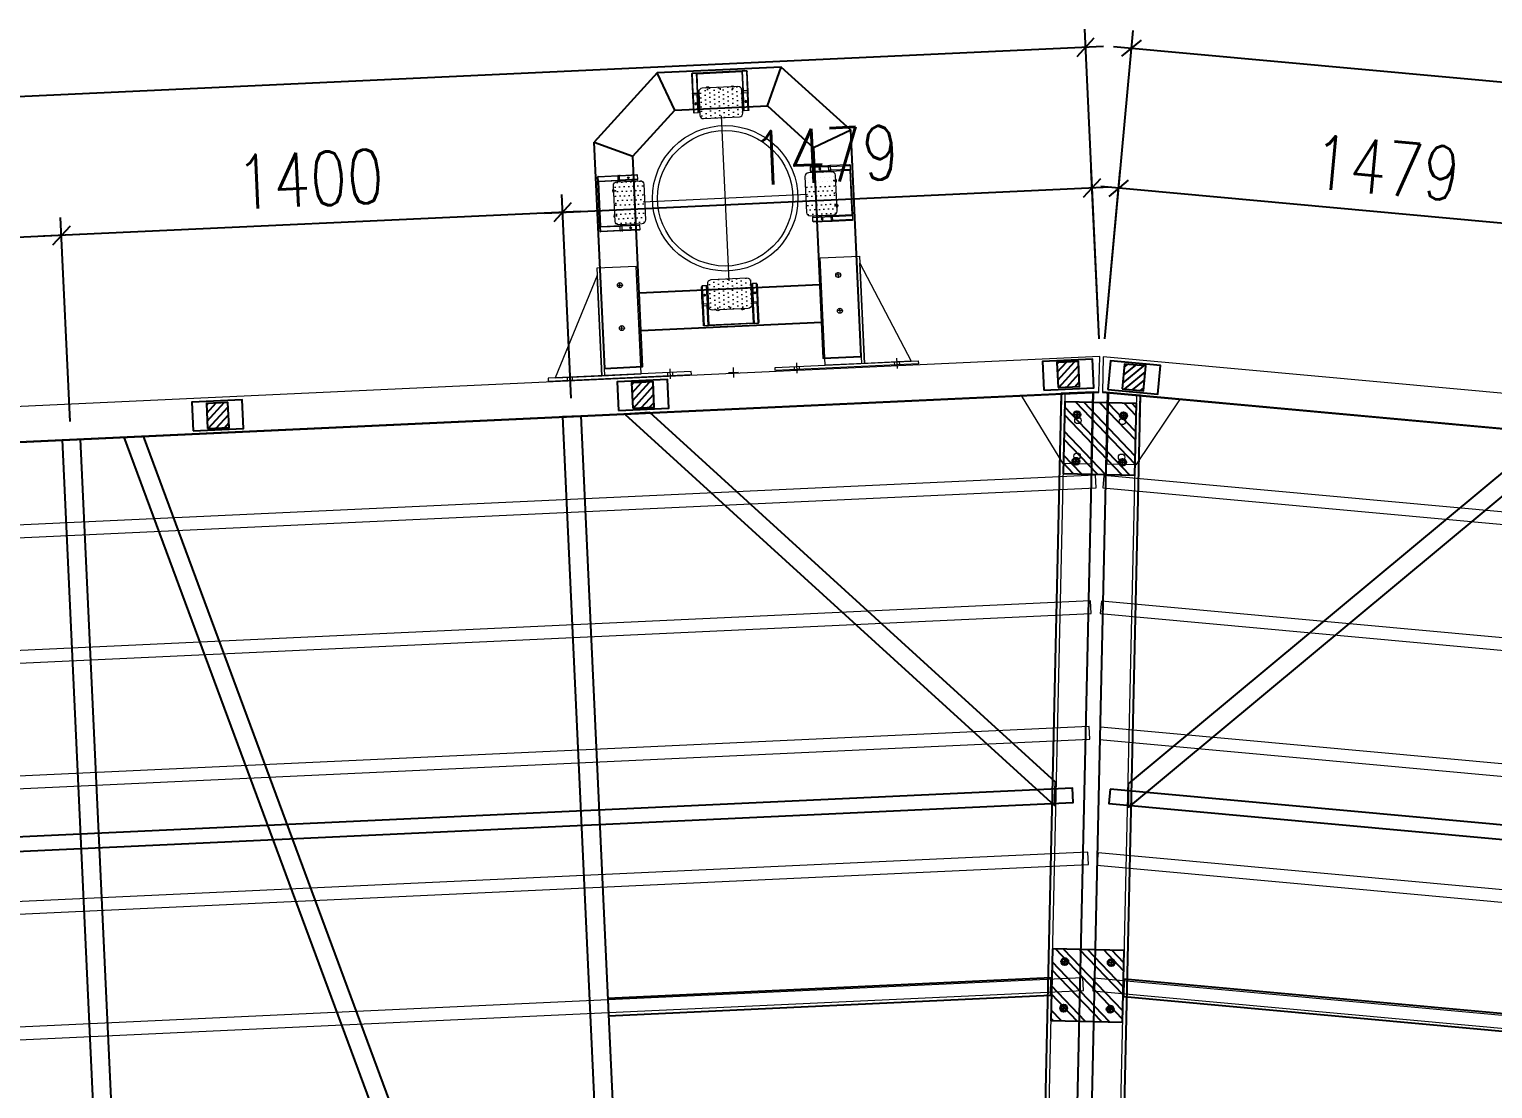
# Model space of a CAD drawing. Extents: x 8238 to 123366, y -35216 to 128109.
# Drawn here: x 58182 to 62265, y 101137 to 104094 of the extents above; entities that cross this region are included whole.
import ezdxf

# ---------------------------------------------------------------- set-up
doc = ezdxf.new("R2010")
doc.units = 0
doc.header["$LTSCALE"] = 1000
doc.header["$MEASUREMENT"] = 0
for name, pattern in [('CENTER', [2, 1.25, -0.25, 0.25, -0.25]), ('DASHED', [0.75, 0.5, -0.25]), ('HIDDEN', [0.375, 0.25, -0.125])]:
    doc.linetypes.add(name, pattern=pattern)
for name, color, linetype in [('主框型材', 4, 'Continuous'), ('卡槽', 242, 'Continuous'), ('标注', 9, 'Continuous'), ('栏杆基座', 214, 'Continuous'), ('栏杆柱', 6, 'Continuous'), ('连接端梁', 130, 'Continuous'), ('铝横梁', 220, 'Continuous')]:
    doc.layers.add(name, color=color, linetype=linetype)
for name, color, linetype, lineweight in [('加强板', 140, 'Continuous', 18), ('导框型材', 2, 'Continuous', 18), ('虚线', 8, 'Continuous', 0), ('轮子座', 7, 'Continuous', 9), ('铝主梁', 3, 'Continuous', 9), ('铝龙骨', 7, 'Continuous', 9)]:
    doc.layers.add(name, color=color, linetype=linetype, lineweight=lineweight)
doc.styles.add('HZTXT', font='txtw.shx', dxfattribs={"width": 0.8, "bigfont": 'hztxtw.shx'})
doc.dimstyles.new('DIM-50', dxfattribs={"dimscale": 50, "dimtxt": 3, "dimasz": 1, "dimexe": 1, "dimexo": 1, "dimgap": 1, "dimtad": 1, "dimdec": 1, "dimdsep": 46, "dimtxsty": 'HZTXT', "dimblk": 'OBLIQUE', "dimblk1": 'ARCHTICK', "dimblk2": 'OBLIQUE', "dimcen": 0, "dimdle": 1, "dimclrd": 9, "dimclre": 9, "dimclrt": 2, "dimadec": 1, "dimazin": 0, "dimtfac": 1, "dimtdec": 1, "dimtix": 1, "dimtmove": 2, "dimatfit": 3, "dimldrblk": 'OBLIQUE', "dimfxl": 15, "dimtolj": 1, "dimtzin": 0, "dimarcsym": 1})
pattern_1 = [(0, (1212.185, -561.11), (6.35, 12.7), [0, -12.7])]

# ---------------------------------------------------------------- blocks, each defined once
blk = doc.blocks.new('_Oblique')
at = {"color": 0, "linetype": 'ByBlock', "lineweight": -2}
blk.add_line((-0.5, -0.5), (0.5, 0.5), dxfattribs=at)
blk = doc.blocks.new('*D65')
at = {"layer": 'Defpoints', "color": 0, "transparency": 16777216}
for p in [(54683.7, 72099.8), (54683.7, 71529.9), (56083.7, 71529.9)]:
    blk.add_point(p, dxfattribs=at)
at = {"layer": '标注', "color": 9, "lineweight": -2, "transparency": 16777216}
for p, q in [((54683.7, 71579.9), (54683.7, 72149.8)), ((56083.7, 71579.9), (56083.7, 72149.8)), ((56133.7, 72099.8), (54633.7, 72099.8))]:
    blk.add_line(p, q, dxfattribs=at)
at = {"layer": '标注', "color": 9, "lineweight": -2, "transparency": 16777216, "xscale": 50, "yscale": 50, "zscale": 50, "rotation": 180}
blk.add_blockref('_Oblique', (54683.7, 72099.8), dxfattribs=at)
at = {"layer": '标注', "color": 9, "lineweight": -2, "transparency": 16777216, "xscale": 50, "yscale": 50, "zscale": 50}
blk.add_blockref('_Oblique', (56083.7, 72099.8), dxfattribs=at)
at = {"layer": '标注', "color": 2, "transparency": 16777216, "insert": (55383.7, 72224.8), "char_height": 150, "attachment_point": 5, "style": 'HZTXT'}
blk.add_mtext('\\A1;1400', dxfattribs=at)
blk = doc.blocks.new('_ArchTick')
at = {"color": 0, "linetype": 'ByBlock', "const_width": 0.4}
blk.add_lwpolyline([(-0.5, -0.5), (0.5, 0.5)], dxfattribs=at)
blk = doc.blocks.new('*D66')
at = {"layer": 'Defpoints', "color": 0, "transparency": 16777216}
for p in [(53283.7, 72099.8), (53283.7, 71529.9), (54683.7, 71529.9)]:
    blk.add_point(p, dxfattribs=at)
at = {"layer": '标注', "color": 9, "lineweight": -2, "transparency": 16777216}
for p, q in [((53283.7, 71579.9), (53283.7, 72149.8)), ((54683.7, 71579.9), (54683.7, 72149.8)), ((54733.7, 72099.8), (53233.7, 72099.8))]:
    blk.add_line(p, q, dxfattribs=at)
at = {"layer": '标注', "color": 9, "lineweight": -2, "transparency": 16777216, "xscale": 50, "yscale": 50, "zscale": 50, "rotation": 180}
blk.add_blockref('_Oblique', (53283.7, 72099.8), dxfattribs=at)
at = {"layer": '标注', "color": 9, "lineweight": -2, "transparency": 16777216, "xscale": 50, "yscale": 50, "zscale": 50}
blk.add_blockref('_Oblique', (54683.7, 72099.8), dxfattribs=at)
at = {"layer": '标注', "color": 2, "transparency": 16777216, "insert": (53983.7, 72224.8), "char_height": 150, "attachment_point": 5, "style": 'HZTXT'}
blk.add_mtext('\\A1;1400', dxfattribs=at)
blk = doc.blocks.new('*D67')
at = {"layer": 'Defpoints', "color": 0, "transparency": 16777216}
for p in [(57562.7, 72492.5), (49004.7, 71627.9), (57562.7, 71627.9)]:
    blk.add_point(p, dxfattribs=at)
at = {"layer": '标注', "color": 9, "lineweight": -2, "transparency": 16777216}
for p, q in [((49004.7, 71677.9), (49004.7, 72542.5)), ((57562.7, 71677.9), (57562.7, 72542.5)), ((48954.7, 72492.5), (57612.7, 72492.5))]:
    blk.add_line(p, q, dxfattribs=at)
at = {"layer": '标注', "color": 9, "lineweight": -2, "transparency": 16777216, "xscale": 50, "yscale": 50, "zscale": 50, "rotation": 180}
blk.add_blockref('_Oblique', (49004.7, 72492.5), dxfattribs=at)
at = {"layer": '标注', "color": 9, "lineweight": -2, "transparency": 16777216, "xscale": 50, "yscale": 50, "zscale": 50}
blk.add_blockref('_Oblique', (57562.7, 72492.5), dxfattribs=at)
at = {"layer": '标注', "color": 2, "transparency": 16777216, "insert": (53283.7, 72617.5), "char_height": 150, "attachment_point": 5, "style": 'HZTXT'}
blk.add_mtext('\\A1;8558', dxfattribs=at)
blk = doc.blocks.new('*D68')
at = {"layer": 'Defpoints', "color": 0, "transparency": 16777216}
for p in [(57562.7, 72099.8), (57562.7, 71627.9), (56083.7, 71529.9)]:
    blk.add_point(p, dxfattribs=at)
at = {"layer": '标注', "color": 9, "lineweight": -2, "transparency": 16777216}
for p, q in [((56083.7, 71579.9), (56083.7, 72149.8)), ((57562.7, 71677.9), (57562.7, 72149.8)), ((56033.7, 72099.8), (57612.7, 72099.8))]:
    blk.add_line(p, q, dxfattribs=at)
at = {"layer": '标注', "color": 9, "lineweight": -2, "transparency": 16777216, "xscale": 50, "yscale": 50, "zscale": 50, "rotation": 180}
blk.add_blockref('_Oblique', (56083.7, 72099.8), dxfattribs=at)
at = {"layer": '标注', "color": 9, "lineweight": -2, "transparency": 16777216, "xscale": 50, "yscale": 50, "zscale": 50}
blk.add_blockref('_Oblique', (57562.7, 72099.8), dxfattribs=at)
at = {"layer": '标注', "color": 2, "transparency": 16777216, "insert": (56823.2, 72224.8), "char_height": 150, "attachment_point": 5, "style": 'HZTXT'}
blk.add_mtext('\\A1;1479', dxfattribs=at)
blk = doc.blocks.new('*D71')
at = {"layer": 'Defpoints', "color": 0, "transparency": 16777216}
for p in [(49004.7, 72099.8), (49004.7, 71627.9), (50483.7, 71529.9)]:
    blk.add_point(p, dxfattribs=at)
at = {"layer": '标注', "color": 9, "lineweight": -2, "transparency": 16777216}
for p, q in [((49004.7, 71677.9), (49004.7, 72149.8)), ((50483.7, 71579.9), (50483.7, 72149.8)), ((50533.7, 72099.8), (48954.7, 72099.8))]:
    blk.add_line(p, q, dxfattribs=at)
at = {"layer": '标注', "color": 9, "lineweight": -2, "transparency": 16777216, "xscale": 50, "yscale": 50, "zscale": 50, "rotation": 180}
blk.add_blockref('_Oblique', (49004.7, 72099.8), dxfattribs=at)
at = {"layer": '标注', "color": 9, "lineweight": -2, "transparency": 16777216, "xscale": 50, "yscale": 50, "zscale": 50}
blk.add_blockref('_Oblique', (50483.7, 72099.8), dxfattribs=at)
at = {"layer": '标注', "color": 2, "transparency": 16777216, "insert": (49744.2, 72224.8), "char_height": 150, "attachment_point": 5, "style": 'HZTXT'}
blk.add_mtext('\\A1;1479', dxfattribs=at)
blk = doc.blocks.new('橡胶块200x200x60')
h = blk.add_hatch()
h.set_pattern_fill('ANSI32', color=256, scale=10)
h.set_pattern_definition([(45, (0, 0), (-33.67596, 33.67596), []), (45, (22.45, 0), (-33.67596, 33.67596), [])])
h.paths.add_polyline_path([(25487.9, 88551.2), (25687.9, 88551.2), (25687.9, 88751.2), (25487.9, 88751.2)])
blk.add_lwpolyline([(25487.9, 88551.2), (25687.9, 88551.2), (25687.9, 88751.2), (25487.9, 88751.2)], close=True)
for points in [[(25512.9, 88716.2), (25532.9, 88716.2)], [(25522.9, 88726.2), (25522.9, 88706.2)], [(25662.9, 88716.2), (25642.9, 88716.2)], [(25652.9, 88726.2), (25652.9, 88706.2)], [(25512.9, 88586.2), (25532.9, 88586.2)], [(25522.9, 88576.2), (25522.9, 88596.2)], [(25662.9, 88586.2), (25642.9, 88586.2)], [(25652.9, 88576.2), (25652.9, 88596.2)]]:
    blk.add_lwpolyline(points)
for centre, radius in [((25522.9, 88716.2), 10), ((25522.9, 88716.2), 8), ((25652.9, 88716.2), 10), ((25652.9, 88716.2), 8), ((25522.9, 88586.2), 10), ((25522.9, 88586.2), 8), ((25652.9, 88586.2), 10), ((25652.9, 88586.2), 8)]:
    blk.add_circle(centre, radius)
blk = doc.blocks.new('*U906')
h = blk.add_hatch()
h.set_pattern_fill('DOTS', color=256, scale=8)
h.set_pattern_definition(pattern_1)
h.paths.add_polyline_path([(64, 50, 0.4142135624), (54, 60), (-11, 60, 0.4142135624), (-21, 50), (-21, -50, 0.4142135624), (-11, -60), (54, -60, 0.4142135624), (64, -50)])
at = {"layer": '导框型材', "color": 0, "linetype": 'Continuous'}
for p, q in [((-64, 63.508929), (-64, 75.5)), ((-64, 75.5), (-63.389317, 75.5)), ((-64, -63.50893), (-64, 63.508929)), ((-7.891644, 75.5), (-63.389317, 75.5)), ((-63.389317, 75.5), (-63.389317, 64.5)), ((-63.389317, 64.5), (-7.891644, 64.5)), ((-62, 77.5), (-6.502327, 77.5)), ((-62, 62.5), (-62, -62.5)), ((-6.502327, 62.5), (-62, 62.5)), ((-2.965328, 75.5), (-7.891644, 75.5)), ((-7.891644, 75.5), (-7.891644, 64.5)), ((-7.891644, 64.5), (-2.965328, 64.5)), ((-6.502327, 77.5), (-1.08338, 77.5)), ((-1.08338, 62.5), (-6.502327, 62.5)), ((47.5, 75.5), (-2.965328, 75.5)), ((-2.965328, 64.5), (-2.965328, 75.5)), ((47.5, 64.5), (-2.965328, 64.5)), ((-1.08338, 77.5), (45.5, 77.5)), ((45.5, 62.5), (-1.08338, 62.5)), ((31, 62.498484), (31, 60)), ((47.5, 64.5), (47.5, 75.5)), ((-64, -63.78066), (-64, -63.500287)), ((-64, -75.5), (-64, -63.78066)), ((-64, -75.5), (-63.389317, -75.5)), ((-63.389317, -64.5), (-63.389317, -75.5)), ((-7.891644, -64.5), (-63.389317, -64.5)), ((-63.389317, -75.5), (-7.891644, -75.5)), ((-62, -62.5), (-6.502327, -62.5)), ((-6.502327, -77.5), (-62, -77.5)), ((-2.965328, -64.5), (-7.891644, -64.5)), ((-7.891644, -75.5), (-7.891644, -64.5)), ((-7.891644, -75.5), (-2.965328, -75.5)), ((-6.502327, -62.5), (-1.08338, -62.5)), ((-1.08338, -77.5), (-6.502327, -77.5)), ((47.5, -64.5), (-2.965328, -64.5)), ((-2.965328, -64.5), (-2.965328, -75.5)), ((47.5, -75.5), (-2.965328, -75.5)), ((-1.08338, -62.5), (45.5, -62.5)), ((45.5, -77.5), (-1.08338, -77.5)), ((31, -60), (31, -62.498484)), ((47.5, -75.5), (47.5, -64.5))]:
    blk.add_line(p, q, dxfattribs=at)
at = {"layer": '导框型材', "color": 1, "linetype": 'CENTER', "ltscale": 0.1}
for p, q in [((18.75, 70), (24.25, 70)), ((21.5, 67.25), (21.5, 72.75)), ((18.75, -70), (24.25, -70)), ((21.5, -72.75), (21.5, -67.25))]:
    blk.add_line(p, q, dxfattribs=at)
at = {"layer": '导框型材', "color": 1, "linetype": 'CENTER', "ltscale": 0.28}
for p, q in [((-18.5, 35), (-14.5, 35)), ((-16.5, 37), (-16.5, 33)), ((-18.5, -35), (-14.5, -35)), ((-16.5, -37), (-16.5, -33))]:
    blk.add_line(p, q, dxfattribs=at)
at = {"layer": '导框型材', "color": 1, "linetype": 'CENTER', "ltscale": 0.404352}
for p, q in [((-18.5, 0), (-14.5, 0)), ((-16.5, -2), (-16.5, 2))]:
    blk.add_line(p, q, dxfattribs=at)
at = {"layer": '导框型材', "color": 0}
blk.add_lwpolyline([(-11, 60), (54, 60, -0.4142135624), (64, 50), (64, -50, -0.4142135624), (54, -60), (-11, -60, -0.4142135624), (-21, -50), (-21, 50, -0.4142135624)], format="xyb", close=True, dxfattribs=at)
for centre in [(21.5, 70), (21.5, -70)]:
    blk.add_circle(centre, 2.5, dxfattribs=at)
at = {"layer": '导框型材', "color": 0, "linetype": 'Continuous', "extrusion": (0, 0, -1)}
for centre, start, end in [((62, 75.5), 0, 90), ((62, 64.5), 270, 0), ((62, -64.5), 0, 90), ((62, -75.5), 270, 0)]:
    blk.add_arc(centre, 2, start, end, dxfattribs=at)
at = {"layer": '导框型材', "color": 0, "linetype": 'Continuous'}
for centre, radius, start, end in [((45.5, 75.5), 2, 0, 90), ((45.5, 64.5), 2, 270, 0), ((-16.5, -35), 7, 130.005200884, 229.994799116), ((45.5, -64.5), 2, 0, 90), ((45.5, -75.5), 2, 270, 0)]:
    blk.add_arc(centre, radius, start, end, dxfattribs=at)
at = {"layer": '导框型材', "color": 0, "linetype": 'Continuous', "extrusion": (1.22461e-16, 0, -1)}
blk.add_arc((16.5, 35), 7, 310.005200884, 49.994799116, dxfattribs=at)
at = {"layer": '导框型材', "color": 0, "linetype": 'Continuous'}
for centre, major_axis, ratio, start_param, end_param in [((-62, 75.5), (0, 2), 0.694658, 0, 1.5707963268), ((-6.502327, 75.5), (0, -2), 0.694658, 3.1415926536, 4.7123889804), ((-6.502327, 64.5), (0, 2), 0.694658, 1.5707963268, 3.1415926536), ((-1.08338, 75.5), (0, -2), 0.940974, 3.1415926536, 4.7123889804), ((-1.08338, 64.5), (0, 2), 0.940974, 1.5707963268, 3.1415926536), ((-62, -75.5), (0, 2), 0.694658, 1.5707963268, 3.1415926536), ((-6.502327, -64.5), (0, 2), 0.694658, 0, 1.5707963268), ((-6.502327, -75.5), (0, 2), 0.694658, 1.5707963268, 3.1415926536), ((-1.08338, -64.5), (0, 2), 0.940974, 0, 1.5707963268), ((-1.08338, -75.5), (0, 2), 0.940974, 1.5707963268, 3.1415926536)]:
    blk.add_ellipse(centre, major_axis=major_axis, ratio=ratio, start_param=start_param, end_param=end_param, dxfattribs=at)
at = {"layer": '导框型材', "color": 0, "linetype": 'Continuous', "extrusion": (0, 0, -1)}
for centre, start_param, end_param in [((-62, 64.5), 0, 1.5707963268), ((-62, -64.5), 1.5707963268, 3.1415926536)]:
    blk.add_ellipse(centre, major_axis=(0, -2), ratio=0.694658, start_param=start_param, end_param=end_param, dxfattribs=at)
blk = doc.blocks.new('*U902')
at = {"layer": '轮子座', "color": 0, "linetype": 'ByBlock', "lineweight": -2, "transparency": 16777216}
blk.add_blockref('*U906', (0, 0), dxfattribs=at)
blk = doc.blocks.new('*U903')
h = blk.add_hatch()
h.set_pattern_fill('DOTS', color=256, scale=8)
h.set_pattern_definition(pattern_1)
h.paths.add_polyline_path([(64, 50, 0.4142135624), (54, 60), (-11, 60, 0.4142135624), (-21, 50), (-21, -50, 0.4142135624), (-11, -60), (54, -60, 0.4142135624), (64, -50)])
at = {"layer": '导框型材', "color": 0, "linetype": 'Continuous'}
for p, q in [((-64, 63.508929), (-64, 75.5)), ((-64, 75.5), (-63.389317, 75.5)), ((-64, -63.50893), (-64, 63.508929)), ((-7.891644, 75.5), (-63.389317, 75.5)), ((-63.389317, 75.5), (-63.389317, 64.5)), ((-63.389317, 64.5), (-7.891644, 64.5)), ((-62, 77.5), (-6.502327, 77.5)), ((-62, 62.5), (-62, -62.5)), ((-6.502327, 62.5), (-62, 62.5)), ((-2.965328, 75.5), (-7.891644, 75.5)), ((-7.891644, 75.5), (-7.891644, 64.5)), ((-7.891644, 64.5), (-2.965328, 64.5)), ((-6.502327, 77.5), (-1.08338, 77.5)), ((-1.08338, 62.5), (-6.502327, 62.5)), ((47.5, 75.5), (-2.965328, 75.5)), ((-2.965328, 64.5), (-2.965328, 75.5)), ((47.5, 64.5), (-2.965328, 64.5)), ((-1.08338, 77.5), (45.5, 77.5)), ((45.5, 62.5), (-1.08338, 62.5)), ((31, 62.498484), (31, 60)), ((47.5, 64.5), (47.5, 75.5)), ((-64, -63.78066), (-64, -63.500287)), ((-64, -75.5), (-64, -63.78066)), ((-64, -75.5), (-63.389317, -75.5)), ((-63.389317, -64.5), (-63.389317, -75.5)), ((-7.891644, -64.5), (-63.389317, -64.5)), ((-63.389317, -75.5), (-7.891644, -75.5)), ((-62, -62.5), (-6.502327, -62.5)), ((-6.502327, -77.5), (-62, -77.5)), ((-2.965328, -64.5), (-7.891644, -64.5)), ((-7.891644, -75.5), (-7.891644, -64.5)), ((-7.891644, -75.5), (-2.965328, -75.5)), ((-6.502327, -62.5), (-1.08338, -62.5)), ((-1.08338, -77.5), (-6.502327, -77.5)), ((47.5, -64.5), (-2.965328, -64.5)), ((-2.965328, -64.5), (-2.965328, -75.5)), ((47.5, -75.5), (-2.965328, -75.5)), ((-1.08338, -62.5), (45.5, -62.5)), ((45.5, -77.5), (-1.08338, -77.5)), ((31, -60), (31, -62.498484)), ((47.5, -75.5), (47.5, -64.5))]:
    blk.add_line(p, q, dxfattribs=at)
at = {"layer": '导框型材', "color": 1, "linetype": 'CENTER', "ltscale": 0.1}
for p, q in [((18.75, 70), (24.25, 70)), ((21.5, 67.25), (21.5, 72.75)), ((18.75, -70), (24.25, -70)), ((21.5, -72.75), (21.5, -67.25))]:
    blk.add_line(p, q, dxfattribs=at)
at = {"layer": '导框型材', "color": 1, "linetype": 'CENTER', "ltscale": 0.28}
for p, q in [((-18.5, 35), (-14.5, 35)), ((-16.5, 37), (-16.5, 33)), ((-18.5, -35), (-14.5, -35)), ((-16.5, -37), (-16.5, -33))]:
    blk.add_line(p, q, dxfattribs=at)
at = {"layer": '导框型材', "color": 1, "linetype": 'CENTER', "ltscale": 0.404352}
for p, q in [((-18.5, 0), (-14.5, 0)), ((-16.5, -2), (-16.5, 2))]:
    blk.add_line(p, q, dxfattribs=at)
at = {"layer": '导框型材', "color": 0}
blk.add_lwpolyline([(-11, 60), (54, 60, -0.4142135624), (64, 50), (64, -50, -0.4142135624), (54, -60), (-11, -60, -0.4142135624), (-21, -50), (-21, 50, -0.4142135624)], format="xyb", close=True, dxfattribs=at)
for centre in [(21.5, 70), (21.5, -70)]:
    blk.add_circle(centre, 2.5, dxfattribs=at)
at = {"layer": '导框型材', "color": 0, "linetype": 'Continuous', "extrusion": (0, 0, -1)}
for centre, start, end in [((62, 75.5), 0, 90), ((62, 64.5), 270, 0), ((62, -64.5), 0, 90), ((62, -75.5), 270, 0)]:
    blk.add_arc(centre, 2, start, end, dxfattribs=at)
at = {"layer": '导框型材', "color": 0, "linetype": 'Continuous'}
for centre, radius, start, end in [((45.5, 75.5), 2, 0, 90), ((45.5, 64.5), 2, 270, 0), ((-16.5, -35), 7, 130.005200884, 229.994799116), ((45.5, -64.5), 2, 0, 90), ((45.5, -75.5), 2, 270, 0)]:
    blk.add_arc(centre, radius, start, end, dxfattribs=at)
at = {"layer": '导框型材', "color": 0, "linetype": 'Continuous', "extrusion": (1.22461e-16, 0, -1)}
blk.add_arc((16.5, 35), 7, 310.005200884, 49.994799116, dxfattribs=at)
at = {"layer": '导框型材', "color": 0, "linetype": 'Continuous'}
for centre, major_axis, ratio, start_param, end_param in [((-62, 75.5), (0, 2), 0.694658, 0, 1.5707963268), ((-6.502327, 75.5), (0, -2), 0.694658, 3.1415926536, 4.7123889804), ((-6.502327, 64.5), (0, 2), 0.694658, 1.5707963268, 3.1415926536), ((-1.08338, 75.5), (0, -2), 0.940974, 3.1415926536, 4.7123889804), ((-1.08338, 64.5), (0, 2), 0.940974, 1.5707963268, 3.1415926536), ((-62, -75.5), (0, 2), 0.694658, 1.5707963268, 3.1415926536), ((-6.502327, -64.5), (0, 2), 0.694658, 0, 1.5707963268), ((-6.502327, -75.5), (0, 2), 0.694658, 1.5707963268, 3.1415926536), ((-1.08338, -64.5), (0, 2), 0.940974, 0, 1.5707963268), ((-1.08338, -75.5), (0, 2), 0.940974, 1.5707963268, 3.1415926536)]:
    blk.add_ellipse(centre, major_axis=major_axis, ratio=ratio, start_param=start_param, end_param=end_param, dxfattribs=at)
at = {"layer": '导框型材', "color": 0, "linetype": 'Continuous', "extrusion": (0, 0, -1)}
for centre, start_param, end_param in [((-62, 64.5), 0, 1.5707963268), ((-62, -64.5), 1.5707963268, 3.1415926536)]:
    blk.add_ellipse(centre, major_axis=(0, -2), ratio=0.694658, start_param=start_param, end_param=end_param, dxfattribs=at)
blk = doc.blocks.new('*U904')
at = {"layer": '轮子座', "color": 0, "linetype": 'ByBlock', "lineweight": -2, "transparency": 16777216}
blk.add_blockref('*U903', (0, 0), dxfattribs=at)
blk = doc.blocks.new('*U905')
h = blk.add_hatch()
h.set_pattern_fill('DOTS', color=256, scale=8)
h.set_pattern_definition(pattern_1)
h.paths.add_polyline_path([(64, 50, 0.4142135624), (54, 60), (-11, 60, 0.4142135624), (-21, 50), (-21, -50, 0.4142135624), (-11, -60), (54, -60, 0.4142135624), (64, -50)])
at = {"layer": '导框型材', "color": 0, "linetype": 'Continuous'}
for p, q in [((-64, 63.508929), (-64, 75.5)), ((-64, 75.5), (-63.389317, 75.5)), ((-64, -63.50893), (-64, 63.508929)), ((-7.891644, 75.5), (-63.389317, 75.5)), ((-63.389317, 75.5), (-63.389317, 64.5)), ((-63.389317, 64.5), (-7.891644, 64.5)), ((-62, 77.5), (-6.502327, 77.5)), ((-62, 62.5), (-62, -62.5)), ((-6.502327, 62.5), (-62, 62.5)), ((-2.965328, 75.5), (-7.891644, 75.5)), ((-7.891644, 75.5), (-7.891644, 64.5)), ((-7.891644, 64.5), (-2.965328, 64.5)), ((-6.502327, 77.5), (-1.08338, 77.5)), ((-1.08338, 62.5), (-6.502327, 62.5)), ((47.5, 75.5), (-2.965328, 75.5)), ((-2.965328, 64.5), (-2.965328, 75.5)), ((47.5, 64.5), (-2.965328, 64.5)), ((-1.08338, 77.5), (45.5, 77.5)), ((45.5, 62.5), (-1.08338, 62.5)), ((31, 62.498484), (31, 60)), ((47.5, 64.5), (47.5, 75.5)), ((-64, -63.78066), (-64, -63.500287)), ((-64, -75.5), (-64, -63.78066)), ((-64, -75.5), (-63.389317, -75.5)), ((-63.389317, -64.5), (-63.389317, -75.5)), ((-7.891644, -64.5), (-63.389317, -64.5)), ((-63.389317, -75.5), (-7.891644, -75.5)), ((-62, -62.5), (-6.502327, -62.5)), ((-6.502327, -77.5), (-62, -77.5)), ((-2.965328, -64.5), (-7.891644, -64.5)), ((-7.891644, -75.5), (-7.891644, -64.5)), ((-7.891644, -75.5), (-2.965328, -75.5)), ((-6.502327, -62.5), (-1.08338, -62.5)), ((-1.08338, -77.5), (-6.502327, -77.5)), ((47.5, -64.5), (-2.965328, -64.5)), ((-2.965328, -64.5), (-2.965328, -75.5)), ((47.5, -75.5), (-2.965328, -75.5)), ((-1.08338, -62.5), (45.5, -62.5)), ((45.5, -77.5), (-1.08338, -77.5)), ((31, -60), (31, -62.498484)), ((47.5, -75.5), (47.5, -64.5))]:
    blk.add_line(p, q, dxfattribs=at)
at = {"layer": '导框型材', "color": 1, "linetype": 'CENTER', "ltscale": 0.1}
for p, q in [((18.75, 70), (24.25, 70)), ((21.5, 67.25), (21.5, 72.75)), ((18.75, -70), (24.25, -70)), ((21.5, -72.75), (21.5, -67.25))]:
    blk.add_line(p, q, dxfattribs=at)
at = {"layer": '导框型材', "color": 1, "linetype": 'CENTER', "ltscale": 0.28}
for p, q in [((-18.5, 35), (-14.5, 35)), ((-16.5, 37), (-16.5, 33)), ((-18.5, -35), (-14.5, -35)), ((-16.5, -37), (-16.5, -33))]:
    blk.add_line(p, q, dxfattribs=at)
at = {"layer": '导框型材', "color": 1, "linetype": 'CENTER', "ltscale": 0.404352}
for p, q in [((-18.5, 0), (-14.5, 0)), ((-16.5, -2), (-16.5, 2))]:
    blk.add_line(p, q, dxfattribs=at)
at = {"layer": '导框型材', "color": 0}
blk.add_lwpolyline([(-11, 60), (54, 60, -0.4142135624), (64, 50), (64, -50, -0.4142135624), (54, -60), (-11, -60, -0.4142135624), (-21, -50), (-21, 50, -0.4142135624)], format="xyb", close=True, dxfattribs=at)
for centre in [(21.5, 70), (21.5, -70)]:
    blk.add_circle(centre, 2.5, dxfattribs=at)
at = {"layer": '导框型材', "color": 0, "linetype": 'Continuous', "extrusion": (0, 0, -1)}
for centre, start, end in [((62, 75.5), 0, 90), ((62, 64.5), 270, 0), ((62, -64.5), 0, 90), ((62, -75.5), 270, 0)]:
    blk.add_arc(centre, 2, start, end, dxfattribs=at)
at = {"layer": '导框型材', "color": 0, "linetype": 'Continuous'}
for centre, radius, start, end in [((45.5, 75.5), 2, 0, 90), ((45.5, 64.5), 2, 270, 0), ((-16.5, -35), 7, 130.005200884, 229.994799116), ((45.5, -64.5), 2, 0, 90), ((45.5, -75.5), 2, 270, 0)]:
    blk.add_arc(centre, radius, start, end, dxfattribs=at)
at = {"layer": '导框型材', "color": 0, "linetype": 'Continuous', "extrusion": (1.22461e-16, 0, -1)}
blk.add_arc((16.5, 35), 7, 310.005200884, 49.994799116, dxfattribs=at)
at = {"layer": '导框型材', "color": 0, "linetype": 'Continuous'}
for centre, major_axis, ratio, start_param, end_param in [((-62, 75.5), (0, 2), 0.694658, 0, 1.5707963268), ((-6.502327, 75.5), (0, -2), 0.694658, 3.1415926536, 4.7123889804), ((-6.502327, 64.5), (0, 2), 0.694658, 1.5707963268, 3.1415926536), ((-1.08338, 75.5), (0, -2), 0.940974, 3.1415926536, 4.7123889804), ((-1.08338, 64.5), (0, 2), 0.940974, 1.5707963268, 3.1415926536), ((-62, -75.5), (0, 2), 0.694658, 1.5707963268, 3.1415926536), ((-6.502327, -64.5), (0, 2), 0.694658, 0, 1.5707963268), ((-6.502327, -75.5), (0, 2), 0.694658, 1.5707963268, 3.1415926536), ((-1.08338, -64.5), (0, 2), 0.940974, 0, 1.5707963268), ((-1.08338, -75.5), (0, 2), 0.940974, 1.5707963268, 3.1415926536)]:
    blk.add_ellipse(centre, major_axis=major_axis, ratio=ratio, start_param=start_param, end_param=end_param, dxfattribs=at)
at = {"layer": '导框型材', "color": 0, "linetype": 'Continuous', "extrusion": (0, 0, -1)}
for centre, start_param, end_param in [((-62, 64.5), 0, 1.5707963268), ((-62, -64.5), 1.5707963268, 3.1415926536)]:
    blk.add_ellipse(centre, major_axis=(0, -2), ratio=0.694658, start_param=start_param, end_param=end_param, dxfattribs=at)
blk = doc.blocks.new('*U908')
at = {"layer": '轮子座', "color": 0, "linetype": 'ByBlock', "lineweight": -2, "transparency": 16777216}
blk.add_blockref('*U905', (0, 0), dxfattribs=at)
blk = doc.blocks.new('*U909')
h = blk.add_hatch()
h.set_pattern_fill('DOTS', color=256, scale=8)
h.set_pattern_definition(pattern_1)
h.paths.add_polyline_path([(64, 50, 0.4142135624), (54, 60), (-11, 60, 0.4142135624), (-21, 50), (-21, -50, 0.4142135624), (-11, -60), (54, -60, 0.4142135624), (64, -50)])
at = {"layer": '导框型材', "color": 0, "linetype": 'Continuous'}
for p, q in [((-64, 63.508929), (-64, 75.5)), ((-64, 75.5), (-63.389317, 75.5)), ((-64, -63.50893), (-64, 63.508929)), ((-7.891644, 75.5), (-63.389317, 75.5)), ((-63.389317, 75.5), (-63.389317, 64.5)), ((-63.389317, 64.5), (-7.891644, 64.5)), ((-62, 77.5), (-6.502327, 77.5)), ((-62, 62.5), (-62, -62.5)), ((-6.502327, 62.5), (-62, 62.5)), ((-2.965328, 75.5), (-7.891644, 75.5)), ((-7.891644, 75.5), (-7.891644, 64.5)), ((-7.891644, 64.5), (-2.965328, 64.5)), ((-6.502327, 77.5), (-1.08338, 77.5)), ((-1.08338, 62.5), (-6.502327, 62.5)), ((47.5, 75.5), (-2.965328, 75.5)), ((-2.965328, 64.5), (-2.965328, 75.5)), ((47.5, 64.5), (-2.965328, 64.5)), ((-1.08338, 77.5), (45.5, 77.5)), ((45.5, 62.5), (-1.08338, 62.5)), ((31, 62.498484), (31, 60)), ((47.5, 64.5), (47.5, 75.5)), ((-64, -63.78066), (-64, -63.500287)), ((-64, -75.5), (-64, -63.78066)), ((-64, -75.5), (-63.389317, -75.5)), ((-63.389317, -64.5), (-63.389317, -75.5)), ((-7.891644, -64.5), (-63.389317, -64.5)), ((-63.389317, -75.5), (-7.891644, -75.5)), ((-62, -62.5), (-6.502327, -62.5)), ((-6.502327, -77.5), (-62, -77.5)), ((-2.965328, -64.5), (-7.891644, -64.5)), ((-7.891644, -75.5), (-7.891644, -64.5)), ((-7.891644, -75.5), (-2.965328, -75.5)), ((-6.502327, -62.5), (-1.08338, -62.5)), ((-1.08338, -77.5), (-6.502327, -77.5)), ((47.5, -64.5), (-2.965328, -64.5)), ((-2.965328, -64.5), (-2.965328, -75.5)), ((47.5, -75.5), (-2.965328, -75.5)), ((-1.08338, -62.5), (45.5, -62.5)), ((45.5, -77.5), (-1.08338, -77.5)), ((31, -60), (31, -62.498484)), ((47.5, -75.5), (47.5, -64.5))]:
    blk.add_line(p, q, dxfattribs=at)
at = {"layer": '导框型材', "color": 1, "linetype": 'CENTER', "ltscale": 0.1}
for p, q in [((18.75, 70), (24.25, 70)), ((21.5, 67.25), (21.5, 72.75)), ((18.75, -70), (24.25, -70)), ((21.5, -72.75), (21.5, -67.25))]:
    blk.add_line(p, q, dxfattribs=at)
at = {"layer": '导框型材', "color": 1, "linetype": 'CENTER', "ltscale": 0.28}
for p, q in [((-18.5, 35), (-14.5, 35)), ((-16.5, 37), (-16.5, 33)), ((-18.5, -35), (-14.5, -35)), ((-16.5, -37), (-16.5, -33))]:
    blk.add_line(p, q, dxfattribs=at)
at = {"layer": '导框型材', "color": 1, "linetype": 'CENTER', "ltscale": 0.404352}
for p, q in [((-18.5, 0), (-14.5, 0)), ((-16.5, -2), (-16.5, 2))]:
    blk.add_line(p, q, dxfattribs=at)
at = {"layer": '导框型材', "color": 0}
blk.add_lwpolyline([(-11, 60), (54, 60, -0.4142135624), (64, 50), (64, -50, -0.4142135624), (54, -60), (-11, -60, -0.4142135624), (-21, -50), (-21, 50, -0.4142135624)], format="xyb", close=True, dxfattribs=at)
for centre in [(21.5, 70), (21.5, -70)]:
    blk.add_circle(centre, 2.5, dxfattribs=at)
at = {"layer": '导框型材', "color": 0, "linetype": 'Continuous', "extrusion": (0, 0, -1)}
for centre, start, end in [((62, 75.5), 0, 90), ((62, 64.5), 270, 0), ((62, -64.5), 0, 90), ((62, -75.5), 270, 0)]:
    blk.add_arc(centre, 2, start, end, dxfattribs=at)
at = {"layer": '导框型材', "color": 0, "linetype": 'Continuous'}
for centre, radius, start, end in [((45.5, 75.5), 2, 0, 90), ((45.5, 64.5), 2, 270, 0), ((-16.5, -35), 7, 130.005200884, 229.994799116), ((45.5, -64.5), 2, 0, 90), ((45.5, -75.5), 2, 270, 0)]:
    blk.add_arc(centre, radius, start, end, dxfattribs=at)
at = {"layer": '导框型材', "color": 0, "linetype": 'Continuous', "extrusion": (1.22461e-16, 0, -1)}
blk.add_arc((16.5, 35), 7, 310.005200884, 49.994799116, dxfattribs=at)
at = {"layer": '导框型材', "color": 0, "linetype": 'Continuous'}
for centre, major_axis, ratio, start_param, end_param in [((-62, 75.5), (0, 2), 0.694658, 0, 1.5707963268), ((-6.502327, 75.5), (0, -2), 0.694658, 3.1415926536, 4.7123889804), ((-6.502327, 64.5), (0, 2), 0.694658, 1.5707963268, 3.1415926536), ((-1.08338, 75.5), (0, -2), 0.940974, 3.1415926536, 4.7123889804), ((-1.08338, 64.5), (0, 2), 0.940974, 1.5707963268, 3.1415926536), ((-62, -75.5), (0, 2), 0.694658, 1.5707963268, 3.1415926536), ((-6.502327, -64.5), (0, 2), 0.694658, 0, 1.5707963268), ((-6.502327, -75.5), (0, 2), 0.694658, 1.5707963268, 3.1415926536), ((-1.08338, -64.5), (0, 2), 0.940974, 0, 1.5707963268), ((-1.08338, -75.5), (0, 2), 0.940974, 1.5707963268, 3.1415926536)]:
    blk.add_ellipse(centre, major_axis=major_axis, ratio=ratio, start_param=start_param, end_param=end_param, dxfattribs=at)
at = {"layer": '导框型材', "color": 0, "linetype": 'Continuous', "extrusion": (0, 0, -1)}
for centre, start_param, end_param in [((-62, 64.5), 0, 1.5707963268), ((-62, -64.5), 1.5707963268, 3.1415926536)]:
    blk.add_ellipse(centre, major_axis=(0, -2), ratio=0.694658, start_param=start_param, end_param=end_param, dxfattribs=at)
blk = doc.blocks.new('*U907')
at = {"layer": '轮子座', "color": 0, "linetype": 'ByBlock', "lineweight": -2, "transparency": 16777216}
blk.add_blockref('*U909', (0, 0), dxfattribs=at)
blk = doc.blocks.new('外抱桩器')
for radius in [203, 189]:
    blk.add_circle((0, 486.5), radius)
at = {"layer": '主框型材'}
for points in [[(-358.5, 660.4), (-358.5, 27.9), (-252.5, 27.9), (-252.5, 615.9), (-129.4, 739), (129.4, 739), (252.5, 615.9), (252.5, 27.9), (358.5, 27.9), (358.5, 659.8), (173.3, 845), (-173.3, 845), (-358.5, 659.8)], [(-129.4, 739), (-173.3, 845)], [(129.4, 739), (173.3, 845)], [(-358.5, 659.8), (-252.5, 615.9)], [(358.5, 659.8), (252.5, 615.9)]]:
    blk.add_lwpolyline(points, dxfattribs=at)
blk.add_lwpolyline([(-252.5, 128), (-252.5, 234), (252.5, 234), (252.5, 128)], close=True, dxfattribs=at)
at = {"layer": '导框型材', "color": 1, "linetype": 'CENTER', "ltscale": 5}
for p, q in [((0, 256.1), (0, 717)), ((229.5, 486.5), (-229.5, 486.5))]:
    blk.add_line(p, q, dxfattribs=at)
at = {"layer": '导框型材', "color": 2, "linetype": 'HIDDEN', "ltscale": 100}
for p, q in [((-359, 8), (-359, 308)), ((359, 8), (359, 308))]:
    blk.add_line(p, q, dxfattribs=at)
at = {"layer": '导框型材', "color": 1, "linetype": 'CENTER', "ltscale": 0.28}
for p, q in [((-312.7, 258), (-297.3, 258)), ((-305, 250.3), (-305, 265.7)), ((312.7, 258), (297.3, 258)), ((305, 250.3), (305, 265.7)), ((305, 150.3), (305, 165.7)), ((-312.7, 138), (-297.3, 138)), ((-305, 130.3), (-305, 145.7)), ((312.7, 158), (297.3, 158))]:
    blk.add_line(p, q, dxfattribs=at)
at = {"layer": '导框型材', "color": 2, "linetype": 'DASHED', "ltscale": 2}
for p, q in [((-517, 0), (-117, 0)), ((517, 0), (117, 0))]:
    blk.add_line(p, q, dxfattribs=at)
at = {"layer": '导框型材', "color": 1, "linetype": 'CENTER', "ltscale": 0.36}
for p, q in [((-464, 8), (-464, 0)), ((-457, 18.1), (-457, -9.9)), ((-450, 8), (-450, 0)), ((-184, 8), (-184, 0)), ((-177, 18.1), (-177, -9.9)), ((-170, 8), (-170, 0)), ((-14, 0), (14, 0)), ((0, 14), (0, -14)), ((170, 8), (170, 0)), ((177, 18.1), (177, -9.9)), ((184, 8), (184, 0)), ((450, 8), (450, 0)), ((457, 18.1), (457, -9.9)), ((464, 8), (464, 0))]:
    blk.add_line(p, q, dxfattribs=at)
at = {"layer": '导框型材', "color": 2}
for points in [[(-497, 8), (-367, 8), (-367, 288), (-497, 8)], [(497, 8), (367, 8), (367, 288), (497, 8)]]:
    blk.add_lwpolyline(points, dxfattribs=at)
for points in [[(-257, 8), (-257, 308), (-367, 308), (-367, 8)], [(257, 8), (257, 308), (367, 308), (367, 8)], [(-517, 0), (-117, 0), (-117, 8), (-517, 8)], [(517, 0), (117, 0), (117, 8), (517, 8)]]:
    blk.add_lwpolyline(points, close=True, dxfattribs=at)
for centre in [(-305, 258), (305, 258), (305, 158), (-305, 138)]:
    blk.add_circle(centre, 7, dxfattribs=at)
at = {"layer": '轮子座', "color": 7, "xscale": -1, "rotation": 90}
blk.add_blockref('*U908', (0, 775.5), dxfattribs=at)
at = {"layer": '轮子座', "color": 7}
blk.add_blockref('*U902', (-289, 486.5), dxfattribs=at)
at = {"layer": '轮子座', "color": 7, "xscale": -1}
blk.add_blockref('*U904', (289, 486.5), dxfattribs=at)
at = {"layer": '轮子座', "color": 7, "rotation": 90}
blk.add_blockref('*U907', (0, 197.5), dxfattribs=at)
blk = doc.blocks.new('M31')
h = blk.add_hatch()
h.set_pattern_fill('ANSI31', color=256, scale=10)
h.set_pattern_definition([(45, (-233.64, 3400), (-11.2253202, 11.2253202), [])])
h.paths.add_polyline_path([(49065.9, 71542.9), (49125.9, 71542.9), (49125.9, 71612.9), (49065.9, 71612.9)])
h = blk.add_hatch()
h.set_pattern_fill('ANSI31', color=256, scale=10)
h.set_pattern_definition([(45, (5766.36, 3400), (-11.2253202, 11.2253202), [])])
h.paths.add_polyline_path([(55065.9, 71542.9), (55125.9, 71542.9), (55125.9, 71612.9), (55065.9, 71612.9)])
h = blk.add_hatch()
h.set_pattern_fill('ANSI31', color=256, scale=10)
h.set_pattern_definition([(45, (6954.296, 3401.942), (-11.2253202, 11.2253202), [])])
h.paths.add_polyline_path([(56253.84, 71544.84), (56313.84, 71544.84), (56313.84, 71614.84), (56253.84, 71614.84)])
h = blk.add_hatch()
h.set_pattern_fill('ANSI31', color=256, scale=10)
h.set_pattern_definition([(45, (8142.232, 3403.884), (-11.2253202, 11.2253202), [])])
h.paths.add_polyline_path([(57441.78, 71546.78), (57501.78, 71546.78), (57501.78, 71616.78), (57441.78, 71616.78)])
for points in [[(49117.25, 71529.9), (49121.69, 71465.46)], [(57450.17, 71529.9), (57445.92, 71468.27)]]:
    blk.add_lwpolyline(points)
at = {"layer": '加强板', "color": 5}
for points in [[(49029.07, 71529.9), (49229.06, 71529.9), (49122.62, 71335.87), (49042.81, 71330.37)], [(49029.1, 71529.9), (49229.09, 71529.9), (49122.65, 71335.87), (49042.84, 71330.37)], [(57538.31, 71529.9), (57338.32, 71529.9), (57444.76, 71335.87), (57524.57, 71330.37)], [(57538.31, 71529.9), (57338.32, 71529.9), (57444.76, 71335.87), (57524.57, 71330.37)]]:
    blk.add_lwpolyline(points, close=True, dxfattribs=at)
for centre in [(49074.47, 71452.84), (49074.5, 71452.84), (57492.91, 71452.84), (57492.91, 71452.84), (49081.34, 71353.07), (49081.37, 71353.07), (57486.04, 71353.07), (57486.04, 71353.07)]:
    blk.add_circle(centre, 9, dxfattribs=at)
at = {"layer": '卡槽', "color": 22, "ltscale": 5000, "elevation": 0}
blk.add_lwpolyline([(49134.24, 70427.88), (49134.24, 70387.88), (57430.06, 70387.88), (57430.06, 70427.88)], close=True, dxfattribs=at)
at = {"layer": '栏杆基座'}
for points in [[(49025.9, 71537.9), (49165.9, 71537.9), (49165.9, 71617.9), (49025.9, 71617.9)], [(55025.9, 71537.9), (55165.9, 71537.9), (55165.9, 71617.9), (55025.9, 71617.9)], [(56213.84, 71539.84), (56353.84, 71539.84), (56353.84, 71619.84), (56213.84, 71619.84)], [(57401.78, 71541.78), (57541.78, 71541.78), (57541.78, 71621.78), (57401.78, 71621.78)]]:
    blk.add_lwpolyline(points, close=True, dxfattribs=at)
at = {"layer": '栏杆柱'}
for points in [[(49065.9, 71542.9), (49125.9, 71542.9), (49125.9, 71612.9), (49065.9, 71612.9)], [(55065.9, 71542.9), (55125.9, 71542.9), (55125.9, 71612.9), (55065.9, 71612.9)], [(56253.84, 71544.84), (56313.84, 71544.84), (56313.84, 71614.84), (56253.84, 71614.84)], [(57441.78, 71546.78), (57501.78, 71546.78), (57501.78, 71616.78), (57441.78, 71616.78)]]:
    blk.add_lwpolyline(points, close=True, dxfattribs=at)
at = {"layer": '虚线', "color": 1, "linetype": 'HIDDEN', "ltscale": 300}
for p, q in [((57555.42, 71529.9), (49011.45, 71529.9)), ((57555.42, 71529.9), (49011.45, 71529.9)), ((49107.19, 71529.9), (49334.83, 68225.9)), ((49107.22, 71529.9), (49334.86, 68225.9)), ((57460.19, 71529.9), (57232.56, 68225.9)), ((57460.19, 71529.9), (57232.56, 68225.9))]:
    blk.add_line(p, q, dxfattribs=at)
at = {"layer": '连接端梁'}
for points in [[(49254.64, 68225.9), (49027, 71529.9), (49117.22, 71529.9), (49344.85, 68225.9)], [(49254.67, 68225.9), (49027.03, 71529.9), (49117.25, 71529.9), (49344.88, 68225.9)], [(57312.75, 68225.9), (57540.38, 71529.9), (57450.17, 71529.9), (57222.53, 68225.9)], [(57312.75, 68225.9), (57540.38, 71529.9), (57450.17, 71529.9), (57222.53, 68225.9)]]:
    blk.add_lwpolyline(points, close=True, dxfattribs=at)
at = {"layer": '铝主梁', "color": 3}
blk.add_lwpolyline([(49004.67, 71627.9), (49012.14, 71527.9), (57555.27, 71527.9), (57562.71, 71627.9), (49004.7, 71627.9)], dxfattribs=at)
at = {"layer": '铝横梁', "color": 243}
for points in [[(49183.8, 70446.85), (50266.83, 71529.89), (50336.28, 71528.63), (49189.75, 70382.08)], [(54709.69, 71529.9), (54709.69, 68225.9), (54659.69, 68225.9), (54659.69, 71529.9)], [(54885.08, 71529.9), (55936.71, 68225.9), (55884.44, 68225.29), (54832.81, 71529.29)], [(56107.69, 71529.9), (56107.69, 68225.9), (56057.69, 68225.9), (56057.69, 71529.9)], [(57383.6, 70446.85), (56300.58, 71529.89), (56231.28, 71528.48), (57377.81, 70381.93)]]:
    blk.add_lwpolyline(points, close=True, dxfattribs=at)
at = {"layer": '铝横梁', "color": 243, "elevation": 0}
for points in [[(49221.35, 69903.87), (50459.72, 69903.88), (50459.72, 69853.88), (49224.66, 69853.87)], [(57346.06, 69901.87), (56107.7, 69901.88), (56107.7, 69853.88), (57342.75, 69853.87)]]:
    blk.add_lwpolyline(points, close=True, dxfattribs=at)
at = {"layer": '铝龙骨', "color": 0}
for points in [[(57534.71, 71262.9), (57534.71, 71297.9), (49036.71, 71297.9), (49036.71, 71262.9)], [(57504.71, 70912.9), (57504.71, 70947.9), (49061.71, 70947.9), (49061.71, 70912.9)], [(57484.71, 70562.9), (57484.71, 70597.9), (49091.71, 70597.9), (49091.71, 70562.9)], [(57464.71, 70212.9), (57464.71, 70247.9), (49116.71, 70247.9), (49116.71, 70212.9)], [(57434.71, 69862.9), (57434.71, 69897.9), (49136.71, 69897.9), (49136.71, 69862.9)]]:
    blk.add_lwpolyline(points, close=True, dxfattribs=at)
at = {"layer": '标注'}
for base, p1, p2, picture, middle in [((57562.71, 72492.49), (49004.7, 71627.9), (57562.71, 71627.9), '*D67', (53283.7, 72617.49)), ((49004.7, 72099.8), (50483.7, 71529.9), (49004.7, 71627.9), '*D71', (49744.2, 72224.8)), ((53283.69, 72099.8), (54683.69, 71529.9), (53283.69, 71529.9), '*D66', (53983.69, 72224.8)), ((54683.69, 72099.8), (56083.69, 71529.9), (54683.69, 71529.9), '*D65', (55383.69, 72224.8)), ((57562.71, 72099.8), (56083.69, 71529.9), (57562.71, 71627.9), '*D68', (56823.2, 72224.8))]:
    dim = blk.add_linear_dim(base=base, p1=p1, p2=p2, angle=180, dimstyle='DIM-50', dxfattribs=at)
    dim.commit()
    dim.dimension.update_dxf_attribs({"geometry": picture, "text_midpoint": middle})

msp = doc.modelspace()

# ---------------------------------------------------------------- block references
for name, p, rotation in [('M31', (6985.35, 28963.72, 29521), 2.654117485262015), ('M31', (5855.53, 36311.6, 29521), 354.7759997067623), ('橡胶块200x200x60', (-26885.19, 130524.56, 29521), 268.7128334520199), ('橡胶块200x200x60', (-26919.48, 128998.18, 29521), 268.7128334520199)]:
    msp.add_blockref(name, p, dxfattribs=dict(rotation=rotation))
at = {"layer": '导框型材', "rotation": 2.665724849092466}
msp.add_blockref('外抱桩器', (60146.43, 103136.15, 29521), dxfattribs=at)

doc.saveas('drawing.dxf')
